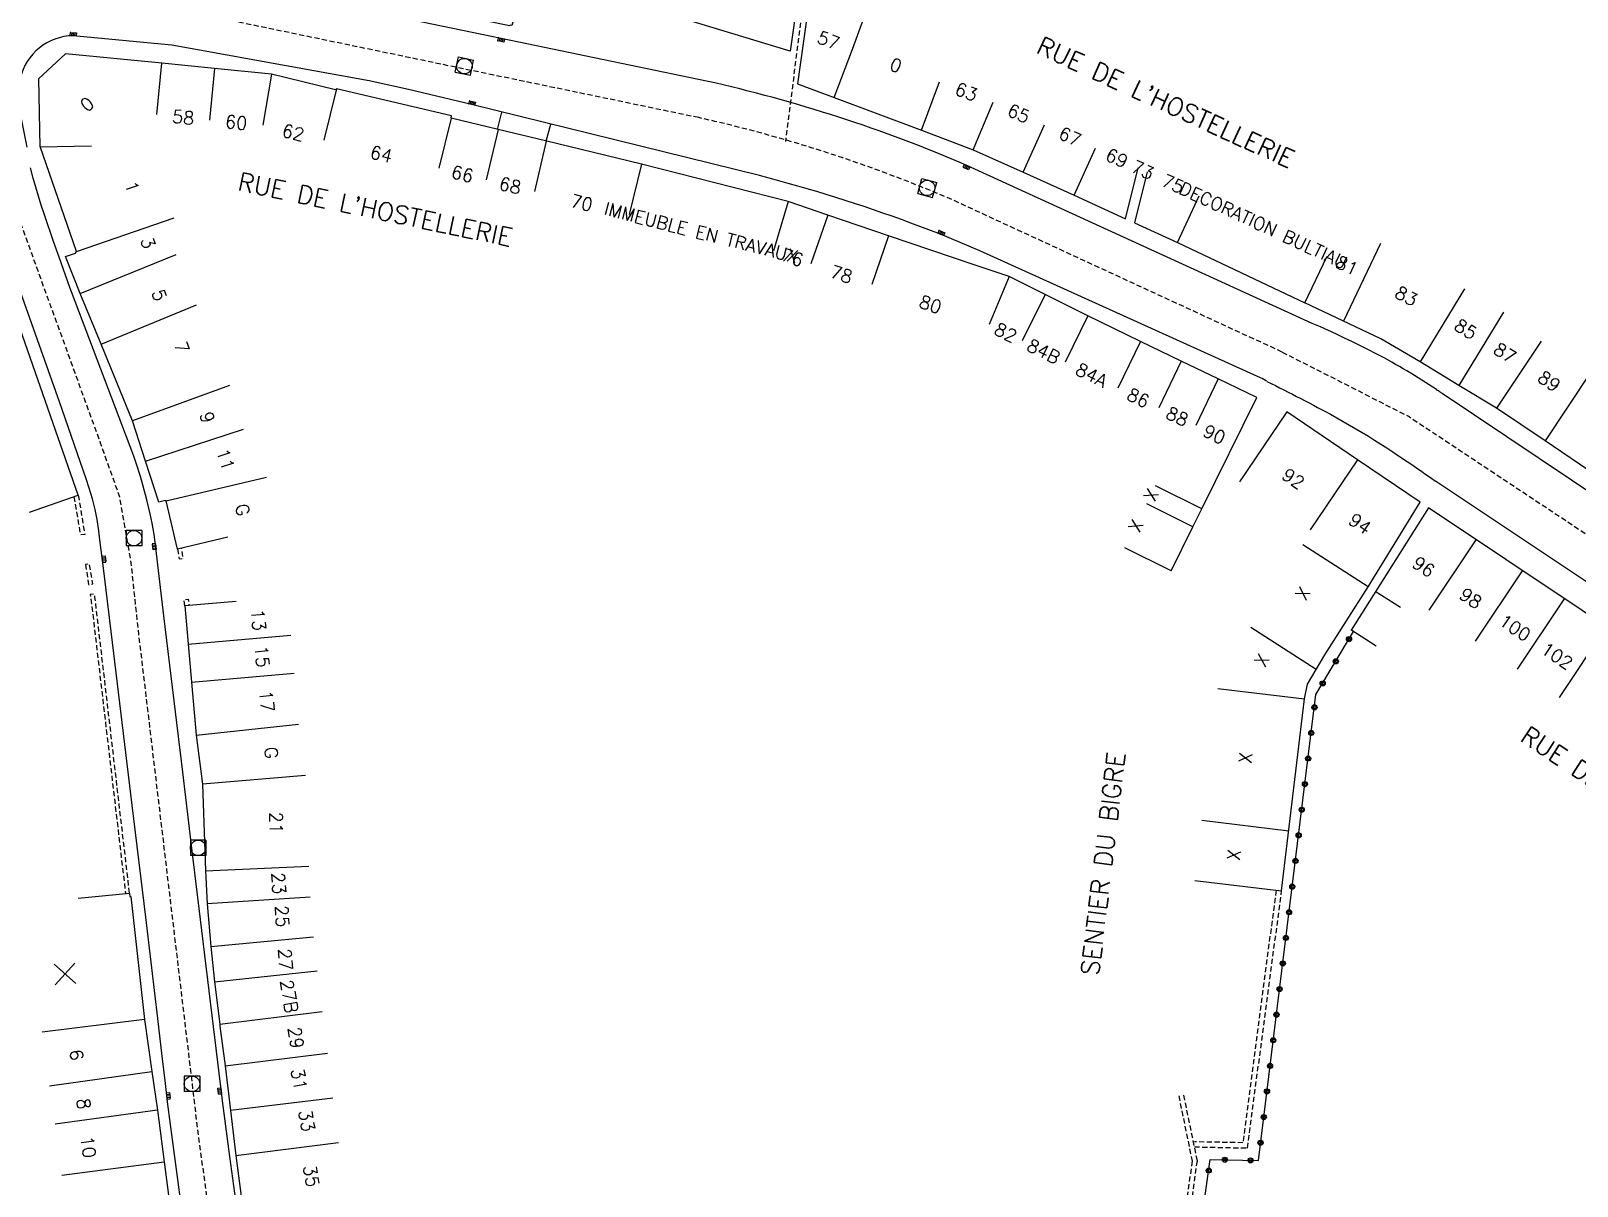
# Model space of a CAD drawing. Header units: millimetres. Extents: x 111999 to 113000, y 155000 to 156001.
# Drawn here: x 112495.2 to 112644.9, y 155541.8 to 155653.7 of the extents above; entities that cross this region are included whole.
import ezdxf
from ezdxf.enums import TextEntityAlignment as Align

# ---------------------------------------------------------------- set-up
doc = ezdxf.new("R2010")
doc.units = ezdxf.units.MM
doc.linetypes.add('DASHED', pattern=[0.75, 0.5, -0.25])
doc.layers.get('0').update_dxf_attribs({"linetype": 'CONTINUOUS'})
for name, color, linetype in [('W0001', 6, 'DASHED'), ('W0008', 7, 'CONTINUOUS'), ('W0100', 7, 'CONTINUOUS'), ('W0112', 1, 'DASHED'), ('W0322', 7, 'CONTINUOUS'), ('W0334', 7, 'CONTINUOUS'), ('W0400', 7, 'CONTINUOUS'), ('W0420', 7, 'CONTINUOUS'), ('W0984', 7, 'CONTINUOUS'), ('W0989', 7, 'CONTINUOUS'), ('W0991', 7, 'CONTINUOUS'), ('W1102', 7, 'CONTINUOUS')]:
    doc.layers.add(name, color=color, linetype=linetype)
doc.styles.get("Standard").update_dxf_attribs({"font": 'romans.shx', "width": 0.85})

# ---------------------------------------------------------------- blocks, each defined once
blk = doc.blocks.new('T400')
for p, q in [((-0.15, 0.3), (0.15, 0.3)), ((-0.15, -0.25), (-0.15, 0.3)), ((-0.15, 0.15), (0.15, 0.15)), ((-0.15, 0), (0.15, 0)), ((0.15, 0.3), (0.15, -0.25)), ((-0.15, -0.15), (0.15, -0.15)), ((-0.15, -0.25), (-0.15, -0.3)), ((-0.15, -0.3), (0.15, -0.3)), ((0.15, -0.3), (0.15, -0.25))]:
    blk.add_line(p, q)
blk = doc.blocks.new('T420')
for p, q in [((0.75, 0.75), (-0.75, 0.75)), ((-0.75, 0.75), (-0.75, -0.75)), ((0.75, 0.75), (0.75, -0.75)), ((0.75, -0.75), (-0.75, -0.75))]:
    blk.add_line(p, q)
blk.add_ellipse((0, 0), major_axis=(-0.53, 0.53), ratio=1, start_param=3.926991, end_param=10.210176)
blk = doc.blocks.new('t322o')
at = {"color": 0, "linetype": 'Continuous'}
for radius in [0.25, 0.15]:
    blk.add_circle((0, 0), radius, dxfattribs=at)
blk = doc.blocks.new('t991o')
at = {"color": 0, "linetype": 'Continuous'}
for p, q in [((-1, 1), (1, -1)), ((-1, -1), (1, 1))]:
    blk.add_line(p, q, dxfattribs=at)

msp = doc.modelspace()

# ---------------------------------------------------------------- linework, layer by layer
at = {"layer": 'W0001'}
msp.add_lwpolyline([(112616.37, 155622.56), (112584.37, 155637.33, 0.046499), (112559.86, 155645.27), (112540.01, 155649.39), (112507.97, 155656.04, -0.112534), (112493.68, 155662.94), (112485.71, 155669.19), (112481.22, 155673.44), (112476.89, 155678.31), (112469.97, 155687.67), (112462.36, 155697.95), (112460.67, 155700.24), (112435.55, 155739.29), (112412.69, 155775.02, 0.104615), (112393.07, 155799.53, 0.07337), (112363.69, 155817.69, 0.117511), (112319.14, 155827.55, 0.038082), (112270.37, 155825.74, -0.060718), (112260.09, 155825, 0.031585), (112184.05, 155819.83, -0.05721), (112133.1, 155820.38, -0.002794), (112091.44, 155829.34, 0.024217), (112082, 155830.29)], format="xyb", dxfattribs=at)
at = {"layer": 'W0001', "flags": 128}
for points in [[(112578.41, 155820.62), (112582.36, 155803.35), (112586.19, 155767.78), (112577.33, 155710.71), (112576.27, 155703.48), (112573.32, 155681.19), (112569.98, 155656.54), (112568.26, 155642.97)], [(112489.51, 155647.74), (112495.1, 155632.48), (112501.9, 155613.75), (112503.75, 155608.55), (112504.86, 155602.1), (112505.6, 155595.22), (112511.44, 155546.14), (112517.01, 155506.81)], [(112616.37, 155622.56), (112628.66, 155616.31), (112646.4, 155604.54), (112668.87, 155589.02), (112687.68, 155577), (112705.95, 155564.58), (112710.75, 155560.88)]]:
    msp.add_lwpolyline(points, dxfattribs=at)
at = {"layer": 'W0008'}
for points in [[(112617.72, 155626.04), (112585.84, 155640.64, 0.046623), (112560.62, 155648.81), (112540.74, 155652.94), (112508.74, 155659.58, -0.11238), (112495.93, 155665.79), (112488.08, 155671.94), (112483.82, 155675.96), (112479.71, 155680.6), (112472.88, 155689.83), (112465.28, 155700.11), (112463.65, 155702.31), (112438.6, 155741.25), (112415.69, 155777.05, -0.258217), (112414.74, 155785.26, -0.016437), (112418.27, 155791.6, -0.06168), (112421.38, 155795.59, -0.077967), (112436.34, 155806.44)], [(112614.9, 155619.73, 0.001312), (112614.28, 155620.07), (112587.1, 155632.38), (112583.28, 155633.97), (112580.41, 155635.06, 0.023835), (112565.75, 155639.66), (112537.85, 155646.53), (112531.74, 155648), (112527.94, 155648.84), (112508.84, 155652.3), (112499.26, 155653.21, 0.342838), (112494.13, 155649.06, 0.12527), (112494.2, 155645.33), (112494.78, 155642.42)]]:
    msp.add_lwpolyline(points, format="xyb", dxfattribs=at)
at = {"layer": 'W0008', "flags": 128}
for points in [[(112515.01, 155540.36), (112514.44, 155544.63), (112513.73, 155550.02), (112513.69, 155550.31), (112513.69, 155550.32), (112510.77, 155574.49), (112509.88, 155581.87), (112508.06, 155597), (112507.22, 155604.13), (112507.11, 155604.9), (112506.92, 155605.99), (112506.74, 155606.89), (112506.41, 155608.25), (112506.06, 155609.58), (112505.78, 155610.52), (112505.37, 155611.79), (112505.14, 155612.46), (112499.11, 155628.4), (112498.96, 155628.81), (112497.91, 155631.76), (112497.37, 155633.28), (112496.49, 155635.84), (112496.17, 155636.8), (112495.39, 155639.39), (112495.13, 155640.41)], [(112514.56, 155506.42), (112509.82, 155539.19), (112509.72, 155539.96), (112509.34, 155542.88), (112508.69, 155547.73), (112508.41, 155549.93), (112508.2, 155551.7), (112507.89, 155554.35), (112507.46, 155558.01), (112506.3, 155567.8), (112504.98, 155578.67), (112502.25, 155601.38), (112501.86, 155604.37), (112501.74, 155605.25), (112501.58, 155606.35), (112501.41, 155607.3), (112501.15, 155608.33), (112500.83, 155609.39), (112500.54, 155610.27), (112497.95, 155617.74), (112492.77, 155632.3)]]:
    msp.add_lwpolyline(points, dxfattribs=at)
at = {"layer": 'W0008'}
for points in [[(112631.88, 155618.54), (112631.83, 155618.57), (112631.79, 155618.6), (112631.74, 155618.63), (112631.69, 155618.66), (112631.64, 155618.7), (112631.6, 155618.73), (112631.55, 155618.76), (112631.5, 155618.79), (112631.46, 155618.82), (112631.41, 155618.85), (112631.36, 155618.88), (112631.32, 155618.92), (112630.96, 155619.15), (112630.61, 155619.38), (112630.26, 155619.61), (112629.9, 155619.84), (112629.54, 155620.06), (112629.18, 155620.29), (112628.82, 155620.51), (112628.46, 155620.73), (112628.1, 155620.94), (112627.73, 155621.16), (112627.36, 155621.37), (112627, 155621.58), (112626.24, 155621.99), (112625.49, 155622.39), (112624.73, 155622.78), (112623.96, 155623.17), (112623.19, 155623.54), (112622.41, 155623.91), (112621.64, 155624.28), (112620.86, 155624.64), (112620.07, 155624.99), (112619.29, 155625.34), (112618.5, 155625.69), (112617.72, 155626.04)], [(112614.9, 155619.72), (112615.31, 155619.52), (112615.72, 155619.31), (112616.13, 155619.1), (112616.54, 155618.9), (112616.95, 155618.69), (112617.36, 155618.48), (112617.77, 155618.27), (112618.18, 155618.06), (112618.59, 155617.85), (112619, 155617.63), (112619.4, 155617.42), (112619.81, 155617.2), (112620.43, 155616.87), (112621.05, 155616.53), (112621.67, 155616.18), (112622.28, 155615.84), (112622.9, 155615.48), (112623.51, 155615.13), (112624.11, 155614.76), (112624.72, 155614.4), (112625.32, 155614.03), (112625.92, 155613.65), (112626.51, 155613.27), (112627.1, 155612.88), (112627.45, 155612.65), (112627.8, 155612.42), (112628.14, 155612.19), (112628.49, 155611.96), (112628.83, 155611.72), (112629.17, 155611.49), (112629.52, 155611.25), (112629.86, 155611.01), (112630.2, 155610.77), (112630.54, 155610.54), (112630.88, 155610.3), (112631.22, 155610.06)], [(112713.12, 155564.1), (112631.88, 155618.54)], [(112689.52, 155568), (112689.14, 155571.44), (112631.22, 155610.06)]]:
    msp.add_lwpolyline(points, dxfattribs=at)
at = {"layer": 'W0100'}
for points in [[(112569.42, 155656.72), (112568.71, 155651.71), (112551.01, 155657.11), (112543.24, 155659.46), (112541.77, 155654.21), (112541.61, 155654.24), (112541.58, 155654.15), (112532.5, 155655.99), (112528.88, 155656.77), (112528.02, 155658.75), (112529.37, 155663.57)], [(112570.54, 155656.37), (112569.43, 155648.53), (112572.99, 155647.22), (112581.43, 155644.07), (112586.45, 155642.16), (112591.28, 155640), (112596.22, 155637.75), (112601.2, 155635.48), (112602.43, 155640.41)], [(112605.61, 155601.37), (112607.72, 155605.62), (112608.59, 155607.36), (112613.92, 155618.15), (112610.17, 155619.96), (112606.58, 155621.68), (112602.64, 155623.57), (112597.55, 155626.07), (112593.41, 155628.12), (112589.94, 155629.87), (112586.53, 155631.02), (112578.24, 155633.83), (112572.36, 155635.83), (112568.53, 155637.16), (112554.31, 155640.76), (112545.03, 155643.01), (112540.44, 155644.11), (112535.87, 155645.23), (112535.9, 155645.43), (112524.78, 155648.07), (112524.69, 155647.95), (112518.48, 155649.49), (112512.97, 155650.02), (112507.87, 155650.54), (112498.53, 155651.45), (112495.91, 155649.02), (112496.04, 155642.44), (112501.04, 155642.53)], [(112603.29, 155640.02), (112602.06, 155635.08), (112606.22, 155633.18), (112618.58, 155627.33)], [(112654.67, 155614.84), (112650.32, 155608.28), (112645.98, 155611.16), (112641.85, 155613.97), (112637.14, 155617.11), (112633.5, 155619.32), (112629.74, 155621.6), (112625.93, 155623.84), (112622.25, 155625.58), (112618.58, 155627.33)], [(112607.9, 155571.36), (112616.32, 155570.35), (112618.55, 155588.96), (112618.83, 155590.4), (112620.49, 155593.24), (112624.71, 155599.81), (112629.75, 155608.02), (112623.68, 155612.12), (112616.81, 155616.76), (112612.23, 155609.98)], [(112667.8, 155582.57), (112630.54, 155607.47), (112623.07, 155595.61)]]:
    msp.add_lwpolyline(points, dxfattribs=at)
at = {"layer": 'W0100', "flags": 128}
for points in [[(112514.25, 155604.62), (112509.39, 155603.47), (112508.28, 155608.14), (112508.22, 155608.19), (112507.58, 155608.01), (112506.28, 155611.99), (112505.01, 155615.9), (112501.98, 155623.34), (112499.94, 155628.24), (112498.52, 155631.81), (112499.5, 155632.13), (112499.59, 155632.3), (112496.08, 155642.46), (112496.09, 155642.44)], [(112495.04, 155607.04), (112499.76, 155608.69), (112494.12, 155624.8), (112491.06, 155633.39), (112491.09, 155633.49), (112489.22, 155634.14), (112489.21, 155634.1), (112480.58, 155632.93), (112477.04, 155632.43), (112471.62, 155631.7), (112467.62, 155631.14), (112463.56, 155630.6), (112458.58, 155629.92), (112453.61, 155629.24), (112454.29, 155624.29)], [(112515.05, 155598.4), (112510.07, 155597.96), (112510.72, 155590.57), (112511.17, 155585.43), (112511.8, 155580.7), (112512.09, 155572.31), (112512.26, 155569.1), (112512.59, 155564.98), (112512.96, 155561.55), (112513.47, 155557.44), (112513.49, 155557.25), (112513.99, 155553.4), (112514.5, 155549.09), (112515.03, 155544.73), (112515.69, 155539.57), (112517.25, 155530.46), (112518.1, 155525.87), (112518.94, 155521.26), (112519.77, 155516.66), (112520.56, 155512.19), (112521.37, 155507.57)], [(112499.76, 155569.65), (112504.73, 155570.15), (112504.77, 155569.81), (112504.84, 155569.82), (112506.19, 155557.91), (112506.89, 155552.87), (112507.43, 155549.12), (112508.08, 155544.11), (112508.74, 155539.13), (112509.48, 155533.96), (112510.16, 155529.4), (112510.91, 155524.24), (112511.94, 155517.78), (112512.57, 155513.68), (112513.19, 155509.72), (112513.69, 155506.3), (112513.69, 155506.3)]]:
    msp.add_lwpolyline(points, dxfattribs=at)
at = {"layer": 'W0112', "flags": 128}
for points in [[(112499.76, 155608.69), (112500.39, 155604.9), (112500, 155604.84), (112499.37, 155608.62)], [(112509.39, 155603.47), (112509.54, 155602.53), (112509.93, 155602.59), (112509.93, 155602.59), (112509.78, 155603.53)], [(112504.73, 155570.15), (112501.38, 155598.81), (112501.32, 155599.13), (112500.93, 155599.06), (112500.98, 155598.75), (112504.34, 155570.1)], [(112510.07, 155597.96), (112510.01, 155598.58), (112510.41, 155598.62), (112510.47, 155598.01)]]:
    msp.add_lwpolyline(points, dxfattribs=at)
msp.add_lwpolyline([(112500.46, 155601.98), (112500.77, 155600.04), (112501.17, 155600.1), (112501.17, 155600.1), (112500.85, 155602.05)], close=True, dxfattribs=at)
at = {"layer": 'W0112'}
for points in [[(112607.88, 155545.56), (112613.01, 155545.45), (112616.32, 155570.35)], [(112615.78, 155570.42), (112612.57, 155545.96), (112607.89, 155546.05)], [(112606.35, 155550.51), (112607.65, 155544.18), (112605.55, 155528.96), (112604.7, 155525.17), (112603.03, 155518.42), (112601.09, 155511.48)], [(112601.6, 155511.46), (112603.01, 155516.42), (112604.05, 155520.45), (112605.18, 155525.06), (112606.04, 155528.85), (112608.16, 155544.21), (112606.84, 155550.61)]]:
    msp.add_lwpolyline(points, dxfattribs=at)
at = {"layer": 'W0322'}
msp.add_lwpolyline([(112608.57, 155538.31), (112609.41, 155544.35), (112614.07, 155544.23), (112619.65, 155589.37), (112623.28, 155595.48)], dxfattribs=at)
at = {"layer": 'W0334'}
for points in [[(112540.37, 155644.13), (112540.8, 155645.8)], [(112545.1, 155642.99), (112545.54, 155644.64)]]:
    msp.add_lwpolyline(points, dxfattribs=at)
at = {"layer": 'W1102'}
for p, q in [((112574.74, 155651.9), (112576.48, 155656.59)), ((112623.68, 155612.12), (112619.1, 155605.33)), ((112624.71, 155599.81), (112618.39, 155603.87)), ((112619.66, 155591.82), (112613.34, 155595.87))]:
    msp.add_line(p, q, dxfattribs=at)
at = {"layer": 'W1102', "flags": 128}
for points in [[(112572.99, 155647.22), (112574.74, 155651.9)], [(112507.37, 155645.56), (112507.87, 155650.54)], [(112512.97, 155650.02), (112512.48, 155645.04)], [(112518.48, 155649.49), (112517.63, 155644.55)], [(112581.43, 155644.07), (112583.19, 155648.75)], [(112524.78, 155648.07), (112523.54, 155643.08)], [(112586.45, 155642.16), (112588.37, 155646.78)], [(112535.87, 155645.23), (112534.68, 155640.37)], [(112540.44, 155644.11), (112539.26, 155639.25)], [(112591.28, 155640), (112593.34, 155644.56)], [(112545.1, 155642.99), (112543.94, 155638.13)], [(112596.22, 155637.75), (112598.3, 155642.3)], [(112554.31, 155640.76), (112553.11, 155635.9)], [(112606.22, 155633.18), (112608.33, 155637.71)], [(112568.53, 155637.16), (112567.1, 155632.36)], [(112499.59, 155632.3), (112509.04, 155635.56)], [(112572.36, 155635.83), (112570.73, 155631.11)], [(112578.24, 155633.83), (112576.63, 155629.09)], [(112499.94, 155628.24), (112509.25, 155632.02)], [(112618.58, 155627.33), (112620.72, 155631.85)], [(112589.94, 155629.87), (112588, 155625.24)], [(112593.41, 155628.12), (112591.18, 155623.64)], [(112501.98, 155623.34), (112511.23, 155627.15)], [(112597.55, 155626.07), (112595.34, 155621.59)], [(112602.64, 155623.57), (112600.45, 155619.07)], [(112606.58, 155621.68), (112604.42, 155617.17)], [(112610.17, 155619.96), (112608.01, 155615.45)], [(112514.41, 155619.33), (112505.01, 155615.9)], [(112506.28, 155611.99), (112515.78, 155615.09)], [(112508.28, 155608.14), (112518.01, 155610.45)], [(112608.59, 155607.36), (112604.12, 155609.59)], [(112607.72, 155605.62), (112603.25, 155607.85)], [(112605.61, 155601.37), (112601.13, 155603.6)], [(112510.4, 155594.26), (112520.36, 155595.13)], [(112510.72, 155590.57), (112520.68, 155591.44)], [(112511.17, 155585.43), (112521.11, 155586.52)], [(112521.78, 155581.54), (112511.8, 155580.7)], [(112512.09, 155572.31), (112522.08, 155572.75)], [(112522.24, 155569.76), (112512.26, 155569.1)], [(112512.59, 155564.98), (112522.55, 155565.9)], [(112512.96, 155561.55), (112522.9, 155562.62)], [(112513.47, 155557.44), (112523.39, 155558.66)], [(112506.19, 155557.91), (112496.27, 155556.66)], [(112513.99, 155553.4), (112523.91, 155554.63)], [(112496.99, 155551.47), (112506.89, 155552.87)], [(112524.43, 155550.29), (112514.5, 155549.09)], [(112507.43, 155549.12), (112497.52, 155547.76)], [(112515.03, 155544.73), (112524.96, 155545.97)], [(112498.17, 155542.81), (112508.08, 155544.11)]]:
    msp.add_lwpolyline(points, dxfattribs=at)
at = {"layer": 'W1102'}
for points in [[(112625.9, 155633.07), (112622.33, 155625.55)], [(112634.05, 155628.7), (112629.74, 155621.6)], [(112637.81, 155626.42), (112633.5, 155619.32)], [(112641.45, 155623.6), (112637.14, 155617.11)], [(112646.16, 155620.48), (112641.85, 155613.97)], [(112630.62, 155597.55), (112635.17, 155604.37)], [(112635.1, 155594.55), (112639.66, 155601.37)], [(112627.83, 155597.8), (112625.38, 155599.35)], [(112639.17, 155591.83), (112643.73, 155598.65)], [(112643.24, 155589.11), (112647.8, 155595.93)], [(112625.47, 155594.08), (112623.02, 155595.64)], [(112610.13, 155589.97), (112618.55, 155588.96)], [(112608.6, 155577.2), (112617.02, 155576.19)]]:
    msp.add_lwpolyline(points, dxfattribs=at)

# ---------------------------------------------------------------- block references
at = {"layer": 'W0322'}
for p, rotation in [((112622.85, 155594.75), 59.28826328245525), ((112621.57, 155592.6), 59.28826328245525), ((112620.3, 155590.46), 59.28826328245525), ((112619.5, 155588.14), 82.94626140455543), ((112619.19, 155585.66), 82.94626140455543), ((112618.89, 155583.18), 82.94626140455543), ((112618.58, 155580.7), 82.94626140455543), ((112618.27, 155578.22), 82.94626140455543), ((112617.97, 155575.74), 82.94626140455543), ((112617.66, 155573.26), 82.94626140455543), ((112617.35, 155570.77), 82.94626140455543), ((112617.04, 155568.29), 82.94626140455543), ((112616.74, 155565.81), 82.94626140455543), ((112616.43, 155563.33), 82.94626140455543), ((112616.12, 155560.85), 82.94626140455543), ((112615.82, 155558.37), 82.94626140455543), ((112615.51, 155555.89), 82.94626140455543), ((112615.2, 155553.41), 82.94626140455543), ((112614.9, 155550.93), 82.94626140455543), ((112614.59, 155548.44), 82.94626140455543), ((112614.28, 155545.96), 82.94626140455543), ((112609.26, 155543.26), 82.09602536714704), ((112610.82, 155544.31), 358.5637147445564), ((112613.31, 155544.25), 358.5637147445564)]:
    msp.add_blockref('t322o', p, dxfattribs=dict(at, rotation=rotation))
at = {"layer": 'W0400'}
for p, rotation in [((112499.27, 155653.35), 264.5791727283828), ((112540.71, 155652.8), 258.2676497038667), ((112537.9, 155646.69), 256.1736805201957), ((112585.79, 155640.47), 245.4056601429827), ((112583.35, 155634.09), 247.4311687771387), ((112507.12, 155603.7), 186.4988037377787), ((112502.26, 155602.5), 6.520161857153148), ((112513.46, 155550.97), 6.87783511987722), ((112508.49, 155550.51), 5.489312193254275)]:
    msp.add_blockref('T400', p, dxfattribs=dict(at, rotation=rotation))
at = {"layer": 'W0420'}
for p, rotation in [((112537.17, 155650.26), 168.2676497038667), ((112581.99, 155638.46), 164.8232148447297)]:
    msp.add_blockref('T420', p, dxfattribs=dict(at, rotation=rotation))
for p in [(112505.16, 155604.53), (112511.38, 155574.53), (112510.78, 155551.67)]:
    msp.add_blockref('T420', p, dxfattribs=at)
at = {"layer": 'W0991', "rotation": 273.0311904641046}
msp.add_blockref('t991o', (112498.48, 155562.32), dxfattribs=at)

# ---------------------------------------------------------------- texts
at = {"layer": 'W0984'}
msp.add_text('DECORATION BULTIAU', height=1.25, rotation=335.1428, dxfattribs=at).set_placement((112614.55, 155634.83), align=Align.MIDDLE)
at = {"layer": 'W0989'}
for s, rotation, p in [("RUE DE L'HOSTELLERIE", 335.4057, (112605.11, 155646.76)), ("RUE DE L'HOSTELLERIE", 348.2716, (112528.54, 155636.38)), ("RUE DE L'HOSTELLERIE", 326.6546, (112651.1, 155578.26)), ('SENTIER DU BIGRE', 83.1524, (112599.02, 155572.99))]:
    msp.add_text(s, height=1.75, rotation=rotation, dxfattribs=at).set_placement(p, align=Align.MIDDLE)
at = {"layer": 'W0991'}
for s, rotation, p in [('57', 339.5599, (112572.44, 155652.76)), ('0', 339.5599, (112578.96, 155650.33)), ('63', 339.175, (112585.78, 155647.77)), ('0', 42.8351, (112500.62, 155646.57)), ('58', 354.2442, (112509.93, 155645.3)), ('60', 354.5011, (112515.06, 155644.8)), ('65', 335.862, (112590.85, 155645.67)), ('62', 346.0479, (112520.58, 155643.82)), ('67', 335.4964, (112595.82, 155643.43)), ('64', 346.3357, (112529.11, 155641.73)), ('69', 335.4482, (112600.36, 155641.35)), ('73', 335.4482, (112602.86, 155640.21)), ('66', 346.251, (112536.97, 155639.81)), ('68', 346.522, (112541.6, 155638.69)), ('75', 335.4482, (112605.81, 155638.86)), ('1', 289.0411, (112504.97, 155638.55)), ('70', 346.354, (112548.52, 155637.02)), ('IMMEUBLE EN TRAVAUX', 345.7878, (112560.1, 155634.13)), ('3', 289.0411, (112506.53, 155633.13)), ('76', 340.9409, (112568.92, 155631.73)), ('81', 334.6107, (112622.65, 155630.93)), ('78', 341.1618, (112573.68, 155630.1)), ('83', 331.9641, (112628.4, 155627.98)), ('5', 289.0411, (112507.62, 155628.07)), ('80', 341.3131, (112582.31, 155627.17)), ('82', 333.2669, (112589.59, 155624.44)), ('85', 328.7769, (112634.15, 155624.77)), ('7', 289.0411, (112509.79, 155623.01)), ('84B', 333.7511, (112593.26, 155622.62)), ('87', 328.7789, (112637.96, 155622.46)), ('84A', 333.7815, (112597.9, 155620.33)), ('89', 326.2127, (112642.24, 155619.72)), ('86', 334.3609, (112602.44, 155618.12)), ('88', 334.4581, (112606.21, 155616.31)), ('9', 287.9961, (112512.26, 155616.23)), ('90', 334.4581, (112609.81, 155614.59)), ('11', 287.9961, (112514.01, 155612.16)), ('92', 325.9591, (112617.45, 155610.3)), ('X', 63.3714, (112603.68, 155608.72)), ('G', 283.3346, (112515.68, 155607.27)), ('X', 63.5392, (112602.19, 155605.73)), ('94', 325.9661, (112623.91, 155605.93)), ('96', 326.2539, (112630.08, 155601.76)), ('X', 57.293, (112618.37, 155599.18)), ('98', 326.2502, (112634.64, 155598.71)), ('13', 275.4908, (112517.22, 155596.61)), ('100', 326.2511, (112638.92, 155595.85)), ('15', 275.4908, (112517.58, 155593.06)), ('X', 59.6945, (112614.4, 155592.72)), ('102', 326.2516, (112642.99, 155593.13)), ('17', 275.4908, (112518.02, 155588.74)), ('G', 277.5977, (112518.46, 155583.74)), ('X', 83.1497, (112612.83, 155583.26)), ('21', 271.9908, (112518.93, 155576.95)), ('X', 83.1583, (112611.7, 155573.86)), ('23', 274.0994, (112519.17, 155571.09)), ('25', 274.0994, (112519.51, 155567.89)), ('27', 274.0994, (112519.81, 155563.72)), ('27B', 280.1892, (112520.18, 155560.14)), ('29', 280.1892, (112520.85, 155556.13)), ('6', 277.7728, (112499.6, 155554.47)), ('31', 280.1892, (112521.15, 155552.11)), ('8', 277.7728, (112500.3, 155549.73)), ('33', 280.1892, (112521.9, 155548.09)), ('10', 277.7728, (112500.74, 155545.56)), ('35', 280.1892, (112522.34, 155542.73))]:
    msp.add_text(s, height=1.25, rotation=rotation, dxfattribs=at).set_placement(p, align=Align.MIDDLE)

doc.saveas('drawing.dxf')
